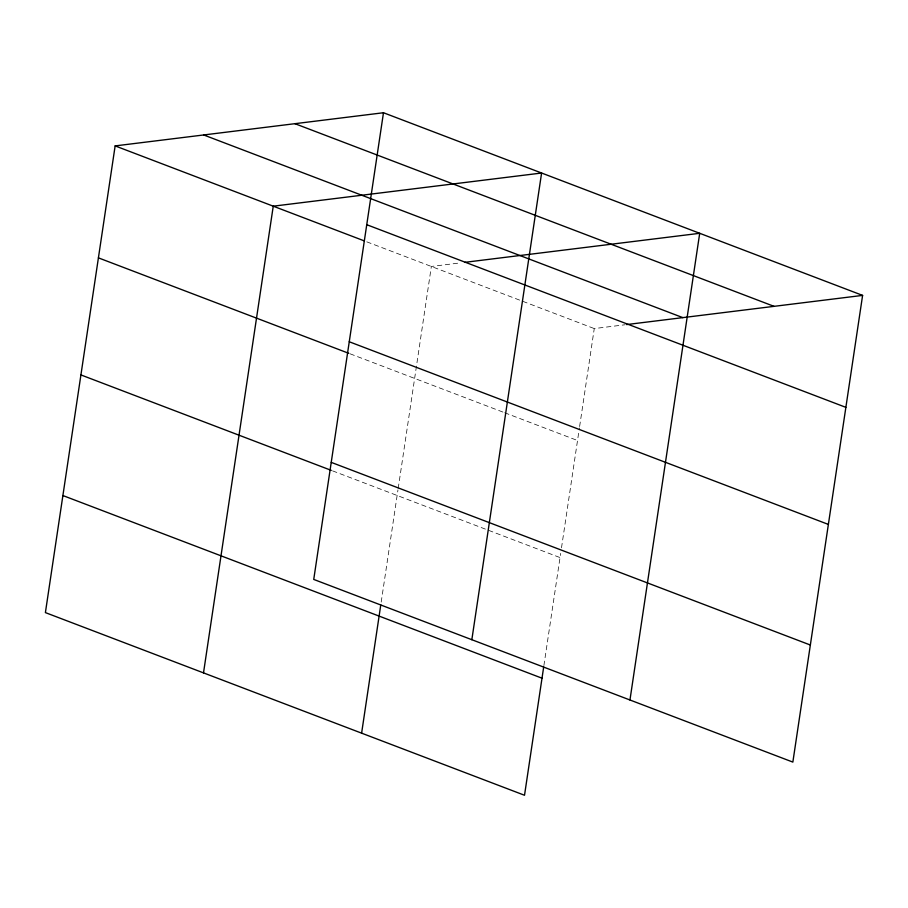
<?xml version="1.0" encoding="UTF-8"?>
<svg xmlns="http://www.w3.org/2000/svg" width="908" height="908" viewBox="0 0 908 908"><rect width="100%" height="100%" fill="white"/><g stroke="black" fill="none" stroke-linecap="round" stroke-linejoin="round"><path stroke-width="0.68" stroke-dasharray="4.54 3.41" d="M381.201 602.072L397.965 489.9M398.181 488.515L431.357 266.464L460.878 262.821M543.892 665.575L560.656 553.403M561.496 547.83L579.406 427.929M579.622 426.522L594.263 328.571L625.181 324.746M366.798 241.846L594.263 328.571M350.068 353.802L503.361 412.243M504.689 412.754L577.533 440.516M332.578 470.866L560.032 557.58"/><path stroke-width="1.36" d="M383.482 112.74L313.737 579.429L792.854 762.096L862.6 295.395L383.482 112.74L115.146 145.904L45.4 612.605L524.518 795.26L543.688 666.971M203.506 672.885L273.251 206.184L541.599 173.019L471.842 639.709M361.611 733.153L380.781 604.876M629.959 699.989L699.705 233.299L465.1 262.298M626.588 324.576L862.6 295.395M294.93 123.681L774.047 306.348M203.698 134.963L682.816 317.618M366.753 224.696L845.87 407.351M115.146 145.904L364.165 240.847M349.262 341.76L828.368 524.415M98.416 257.861L348.751 353.303M331.238 462.365L810.345 645.02M80.925 374.925L331.261 470.367M62.89 495.541L542.008 678.197"/></g></svg>
